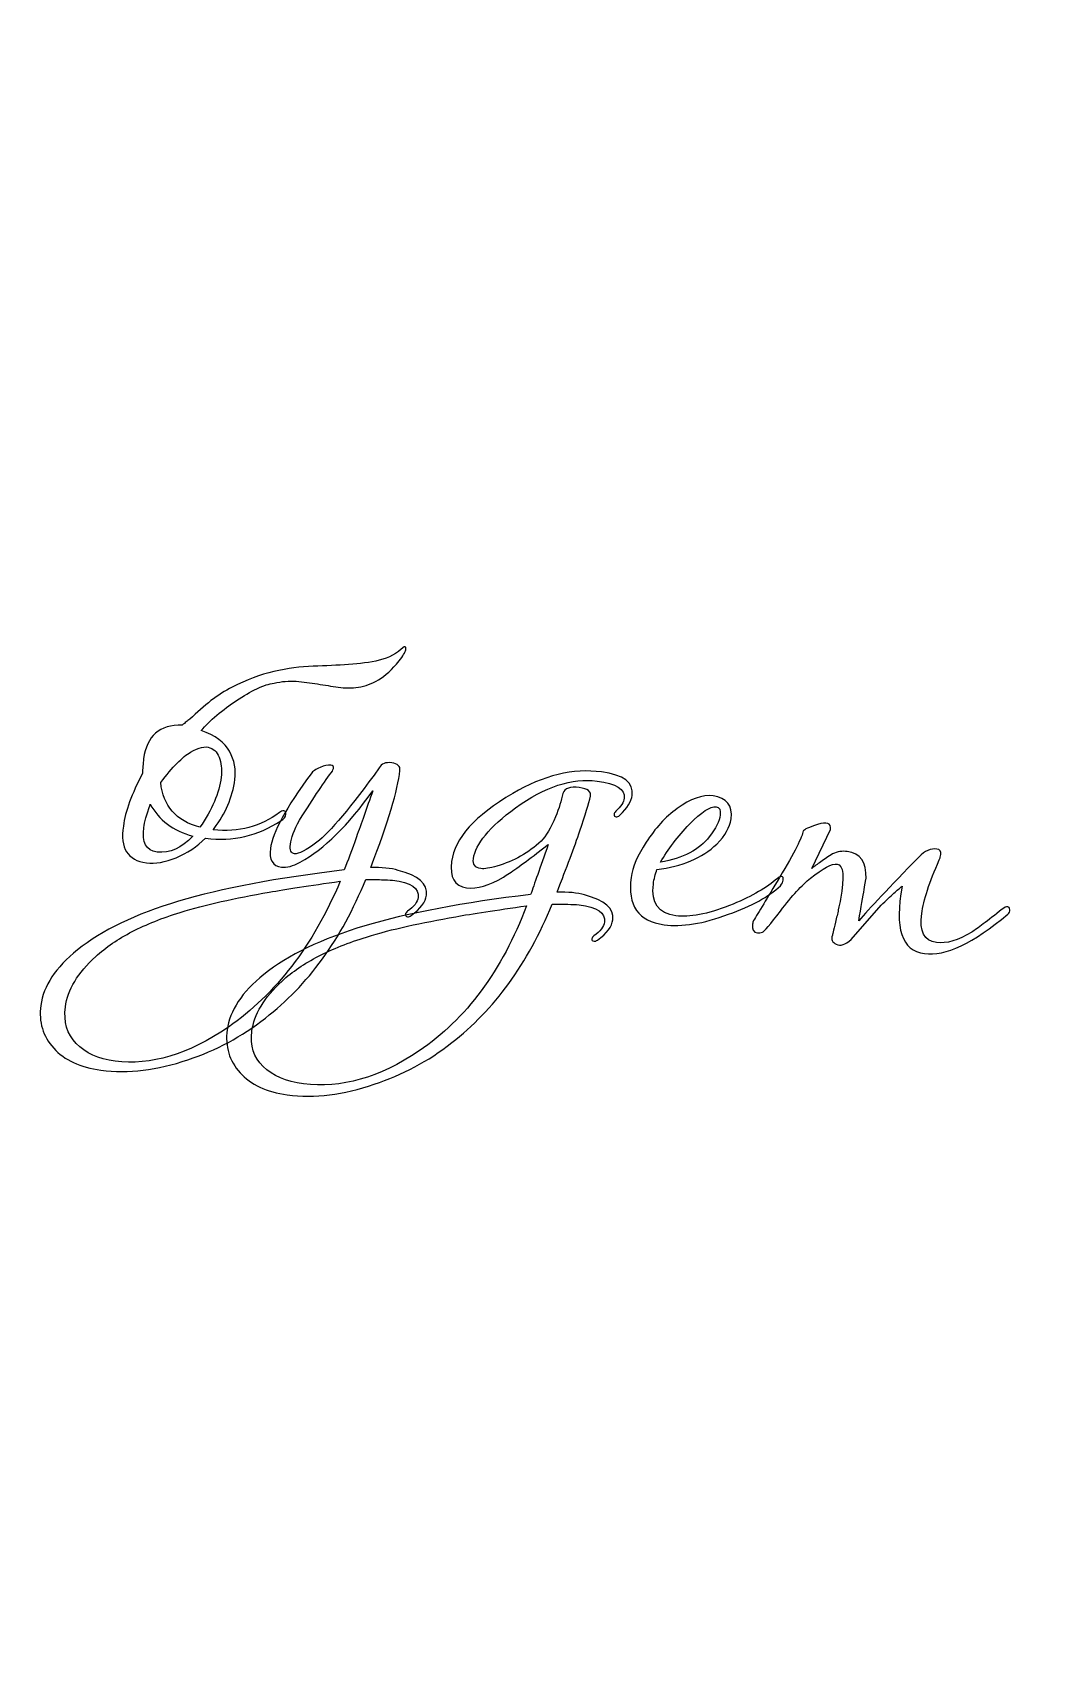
# Model space of a CAD drawing. Header units: centimetres. Extents: x -32 to 84, y -99 to 5.
# Drawn here: x 53.729 to 55.031, y -74.119 to -72.033 of the extents above; entities that cross this region are included whole.
import ezdxf

# ---------------------------------------------------------------- set-up
doc = ezdxf.new("R2010")
doc.units = ezdxf.units.CM
doc.header["$MEASUREMENT"] = 0
doc.layers.add('layer 1', color=7, linetype='Continuous')

msp = doc.modelspace()

# ---------------------------------------------------------------- linework, layer by layer
at = {"layer": 'layer 1', "color": 250, "lineweight": 18}
for points in [[(40.82434, -65.64449), (40.82434, -65.64449), (59.82434, -65.64449), (59.82434, -65.64449), (59.82434, -65.64449), (59.82434, -65.64449), (59.82434, -84.64449), (59.82434, -84.64449), (59.82434, -84.64449), (59.82434, -84.64449), (40.82434, -84.64449), (40.82434, -84.64449), (40.82434, -84.64449), (40.82434, -84.64449), (40.82434, -65.64449), (40.82434, -65.64449)], [(52.04395, -69.42876), (52.04395, -69.42876), (58.98395, -70.34332), (58.98395, -70.34332), (58.98395, -70.34332), (58.98395, -70.34332), (57.93874, -78.27475), (57.93874, -78.27475), (57.93874, -78.27475), (57.93874, -78.27475), (50.99874, -77.36019), (50.99874, -77.36019), (50.99874, -77.36019), (50.99874, -77.36019), (52.04395, -69.42876), (52.04395, -69.42876)], [(52.46893, -70.03084), (52.46893, -70.03084), (58.4175, -70.81475), (58.4175, -70.81475), (58.4175, -70.81475), (58.4175, -70.81475), (57.6336, -76.76332), (57.6336, -76.76332), (57.6336, -76.76332), (57.6336, -76.76332), (51.68503, -75.97941), (51.68503, -75.97941), (51.68503, -75.97941), (51.68503, -75.97941), (52.46893, -70.03084), (52.46893, -70.03084)]]:
    msp.add_open_spline(points, degree=3, knots=[0, 0, 0, 0, 0.2, 0.2, 0.2, 0.2, 0.4, 0.4, 0.4, 0.4, 0.6, 0.6, 0.6, 0.6, 1, 1, 1, 1], dxfattribs=at)
at = {"layer": 'layer 1', "color": 250}
for points, knots in [([(53.9454, -72.92784), (53.96331, -72.93416), (53.97539, -72.94306), (53.98163, -72.95451), (53.98163, -72.95451), (53.98787, -72.96597), (53.99015, -72.97808), (53.98847, -72.99084), (53.98847, -72.99084), (53.98548, -73.01351), (53.97661, -73.03434), (53.96185, -73.0533), (53.96185, -73.0533), (53.96185, -73.0533), (53.96051, -73.05529), (53.96051, -73.05529), (53.96051, -73.05529), (53.99361, -73.05857), (54.02198, -73.05113), (54.04565, -73.03298), (54.04565, -73.03298), (54.04765, -73.03144), (54.04954, -73.03079), (54.05131, -73.03102), (54.05131, -73.03102), (54.05344, -73.03131), (54.05434, -73.03268), (54.05401, -73.03517), (54.05401, -73.03517), (54.05354, -73.03871), (54.05137, -73.04149), (54.0475, -73.0435), (54.0475, -73.0435), (54.01824, -73.06307), (53.98607, -73.07055), (53.95099, -73.06593), (53.95099, -73.06593), (53.93984, -73.07672), (53.9272, -73.08507), (53.91309, -73.09095), (53.91309, -73.09095), (53.89897, -73.09684), (53.88624, -73.09904), (53.8749, -73.09754), (53.8749, -73.09754), (53.8508, -73.09437), (53.84098, -73.07865), (53.84543, -73.0504), (53.84543, -73.0504), (53.8479, -73.03162), (53.85609, -73.00909), (53.87002, -72.98279), (53.87002, -72.98279), (53.87003, -72.97992), (53.87016, -72.97687), (53.87041, -72.97366), (53.87041, -72.97366), (53.87065, -72.97044), (53.87098, -72.96724), (53.8714, -72.96405), (53.8714, -72.96405), (53.87528, -72.93464), (53.89178, -72.92023), (53.9209, -72.92082), (53.9209, -72.92082), (53.92291, -72.91928), (53.92462, -72.91789), (53.92605, -72.91664), (53.92605, -72.91664), (53.92747, -72.91538), (53.92897, -72.91432), (53.93053, -72.91344), (53.93053, -72.91344), (53.94878, -72.89529), (53.96699, -72.88156), (53.98517, -72.87224), (53.98517, -72.87224), (54.00334, -72.86292), (54.02117, -72.85625), (54.03863, -72.85224), (54.03863, -72.85224), (54.05611, -72.84824), (54.0729, -72.84595), (54.08902, -72.84537), (54.08902, -72.84537), (54.10515, -72.84479), (54.12029, -72.84408), (54.13446, -72.84325), (54.13446, -72.84325), (54.14863, -72.84241), (54.16177, -72.84054), (54.17387, -72.83762), (54.17387, -72.83762), (54.18597, -72.8347), (54.19655, -72.82898), (54.2056, -72.82044), (54.2056, -72.82044), (54.20783, -72.82001), (54.20854, -72.82137), (54.20777, -72.82451), (54.20777, -72.82451), (54.20699, -72.82765), (54.20422, -72.83233), (54.19944, -72.83856), (54.19944, -72.83856), (54.1904, -72.84962), (54.18159, -72.85766), (54.173, -72.86266), (54.173, -72.86266), (54.16441, -72.86765), (54.15579, -72.87084), (54.14714, -72.87222), (54.14714, -72.87222), (54.13848, -72.8736), (54.12983, -72.87363), (54.12117, -72.87232), (54.12117, -72.87232), (54.1125, -72.87099), (54.10368, -72.86956), (54.0947, -72.86802), (54.0947, -72.86802), (54.0857, -72.86647), (54.07656, -72.86536), (54.06728, -72.86467), (54.06728, -72.86467), (54.058, -72.86399), (54.04852, -72.86481), (54.03884, -72.86714), (54.03884, -72.86714), (54.03262, -72.86777), (54.02528, -72.87014), (54.01681, -72.87425), (54.01681, -72.87425), (54.00834, -72.87836), (53.99966, -72.88334), (53.99077, -72.8892), (53.99077, -72.8892), (53.98189, -72.89506), (53.9734, -72.90143), (53.96528, -72.90829), (53.96528, -72.90829), (53.95717, -72.91514), (53.95054, -72.92166), (53.9454, -72.92784)], [0, 0, 0, 0, 0.027027, 0.027027, 0.027027, 0.027027, 0.0540541, 0.0540541, 0.0540541, 0.0540541, 0.0810811, 0.0810811, 0.0810811, 0.0810811, 0.1081081, 0.1081081, 0.1081081, 0.1081081, 0.1351351, 0.1351351, 0.1351351, 0.1351351, 0.1621622, 0.1621622, 0.1621622, 0.1621622, 0.1891892, 0.1891892, 0.1891892, 0.1891892, 0.2162162, 0.2162162, 0.2162162, 0.2162162, 0.2432432, 0.2432432, 0.2432432, 0.2432432, 0.2702703, 0.2702703, 0.2702703, 0.2702703, 0.2972973, 0.2972973, 0.2972973, 0.2972973, 0.3243243, 0.3243243, 0.3243243, 0.3243243, 0.3513514, 0.3513514, 0.3513514, 0.3513514, 0.3783784, 0.3783784, 0.3783784, 0.3783784, 0.4054054, 0.4054054, 0.4054054, 0.4054054, 0.4324324, 0.4324324, 0.4324324, 0.4324324, 0.4594595, 0.4594595, 0.4594595, 0.4594595, 0.4864865, 0.4864865, 0.4864865, 0.4864865, 0.5135135, 0.5135135, 0.5135135, 0.5135135, 0.5405405, 0.5405405, 0.5405405, 0.5405405, 0.5675676, 0.5675676, 0.5675676, 0.5675676, 0.5945946, 0.5945946, 0.5945946, 0.5945946, 0.6216216, 0.6216216, 0.6216216, 0.6216216, 0.6486486, 0.6486486, 0.6486486, 0.6486486, 0.6756757, 0.6756757, 0.6756757, 0.6756757, 0.7027027, 0.7027027, 0.7027027, 0.7027027, 0.7297297, 0.7297297, 0.7297297, 0.7297297, 0.7567568, 0.7567568, 0.7567568, 0.7567568, 0.7837838, 0.7837838, 0.7837838, 0.7837838, 0.8108108, 0.8108108, 0.8108108, 0.8108108, 0.8378378, 0.8378378, 0.8378378, 0.8378378, 0.8648649, 0.8648649, 0.8648649, 0.8648649, 0.8918919, 0.8918919, 0.8918919, 0.8918919, 0.9189189, 0.9189189, 0.9189189, 0.9189189, 0.9459459, 0.9459459, 0.9459459, 0.9459459, 1, 1, 1, 1]), ([(53.94363, -73.05198), (53.95922, -73.02952), (53.96836, -73.00802), (53.97107, -72.98746), (53.97107, -72.98746), (53.97205, -72.98002), (53.97143, -72.97246), (53.96919, -72.96478), (53.96919, -72.96478), (53.96696, -72.95709), (53.96274, -72.95211), (53.95656, -72.94986), (53.95656, -72.94986), (53.95036, -72.9476), (53.9421, -72.94949), (53.93174, -72.95551), (53.93174, -72.95551), (53.92139, -72.96153), (53.9086, -72.97454), (53.89335, -72.99453), (53.89335, -72.99453), (53.89625, -73.02446), (53.91301, -73.04362), (53.94363, -73.05198)], [0, 0, 0, 0, 0.1428571, 0.1428571, 0.1428571, 0.1428571, 0.2857143, 0.2857143, 0.2857143, 0.2857143, 0.4285714, 0.4285714, 0.4285714, 0.4285714, 0.5714286, 0.5714286, 0.5714286, 0.5714286, 0.7142857, 0.7142857, 0.7142857, 0.7142857, 1, 1, 1, 1]), ([(54.17378, -72.97578), (54.17664, -72.97039), (54.18198, -72.9682), (54.18978, -72.96923), (54.18978, -72.96923), (54.19758, -72.97026), (54.2011, -72.97361), (54.20035, -72.97928), (54.20035, -72.97928), (54.19784, -73.00382), (54.18535, -73.04526), (54.16288, -73.10359), (54.16288, -73.10359), (54.17698, -73.10329), (54.18872, -73.10447), (54.19811, -73.10716), (54.19811, -73.10716), (54.22426, -73.11384), (54.23638, -73.12445), (54.23447, -73.13898), (54.23447, -73.13898), (54.2333, -73.14784), (54.22675, -73.15654), (54.21481, -73.16506), (54.21481, -73.16506), (54.2132, -73.16628), (54.2117, -73.1668), (54.21027, -73.16662), (54.21027, -73.16662), (54.20814, -73.16634), (54.20721, -73.16531), (54.20744, -73.16354), (54.20744, -73.16354), (54.20763, -73.16212), (54.20852, -73.1608), (54.21012, -73.15957), (54.21012, -73.15957), (54.21846, -73.15381), (54.22301, -73.14793), (54.2238, -73.1419), (54.2238, -73.1419), (54.22534, -73.13021), (54.21443, -73.12282), (54.19104, -73.11974), (54.19104, -73.11974), (54.1871, -73.11958), (54.18225, -73.11939), (54.17651, -73.11918), (54.17651, -73.11918), (54.17077, -73.11896), (54.1641, -73.11889), (54.15653, -73.11898), (54.15653, -73.11898), (54.12515, -73.1956), (54.0822, -73.25483), (54.02765, -73.29668), (54.02765, -73.29668), (53.99748, -73.32046), (53.96431, -73.33826), (53.92815, -73.35007), (53.92815, -73.35007), (53.88886, -73.36365), (53.85168, -73.36813), (53.81659, -73.3635), (53.81659, -73.3635), (53.79002, -73.36), (53.76981, -73.35057), (53.75597, -73.33524), (53.75597, -73.33524), (53.74212, -73.31989), (53.73661, -73.30159), (53.73941, -73.28032), (53.73941, -73.28032), (53.74268, -73.25551), (53.75842, -73.23181), (53.78663, -73.20922), (53.78663, -73.20922), (53.8177, -73.18411), (53.86091, -73.1633), (53.91627, -73.1468), (53.91627, -73.1468), (53.97162, -73.1303), (54.04251, -73.11693), (54.12894, -73.10669), (54.12894, -73.10669), (54.13332, -73.09536), (54.13851, -73.08127), (54.14452, -73.0644), (54.14452, -73.0644), (54.15053, -73.04753), (54.15756, -73.02772), (54.1656, -73.00498), (54.1656, -73.00498), (54.13414, -73.04951), (54.10308, -73.08003), (54.07241, -73.09654), (54.07241, -73.09654), (54.06307, -73.1018), (54.05503, -73.10398), (54.0483, -73.10309), (54.0483, -73.10309), (54.03696, -73.1016), (54.03224, -73.09359), (54.03416, -73.07906), (54.03416, -73.07906), (54.03682, -73.05885), (54.05419, -73.02689), (54.08628, -72.98317), (54.08628, -72.98317), (54.08846, -72.98022), (54.09233, -72.97758), (54.09787, -72.97524), (54.09787, -72.97524), (54.1034, -72.9729), (54.10795, -72.97197), (54.11149, -72.97244), (54.11149, -72.97244), (54.11432, -72.97281), (54.1156, -72.97406), (54.11532, -72.97618), (54.11532, -72.97618), (54.11527, -72.97654), (54.11475, -72.97774), (54.11376, -72.97977), (54.11376, -72.97977), (54.10898, -72.98599), (54.10311, -72.99431), (54.09614, -73.00475), (54.09614, -73.00475), (54.08918, -73.01519), (54.08092, -73.0279), (54.07138, -73.04286), (54.07138, -73.04286), (54.06469, -73.05532), (54.06081, -73.06562), (54.05973, -73.07378), (54.05973, -73.07378), (54.05875, -73.08121), (54.06056, -73.08524), (54.06517, -73.08585), (54.06517, -73.08585), (54.07049, -73.08655), (54.07997, -73.08167), (54.0936, -73.07121), (54.0936, -73.07121), (54.11085, -73.05798), (54.13757, -73.02617), (54.17378, -72.97578)], [0, 0, 0, 0, 0.0263158, 0.0263158, 0.0263158, 0.0263158, 0.0526316, 0.0526316, 0.0526316, 0.0526316, 0.0789474, 0.0789474, 0.0789474, 0.0789474, 0.1052632, 0.1052632, 0.1052632, 0.1052632, 0.1315789, 0.1315789, 0.1315789, 0.1315789, 0.1578947, 0.1578947, 0.1578947, 0.1578947, 0.1842105, 0.1842105, 0.1842105, 0.1842105, 0.2105263, 0.2105263, 0.2105263, 0.2105263, 0.2368421, 0.2368421, 0.2368421, 0.2368421, 0.2631579, 0.2631579, 0.2631579, 0.2631579, 0.2894737, 0.2894737, 0.2894737, 0.2894737, 0.3157895, 0.3157895, 0.3157895, 0.3157895, 0.3421053, 0.3421053, 0.3421053, 0.3421053, 0.3684211, 0.3684211, 0.3684211, 0.3684211, 0.3947368, 0.3947368, 0.3947368, 0.3947368, 0.4210526, 0.4210526, 0.4210526, 0.4210526, 0.4473684, 0.4473684, 0.4473684, 0.4473684, 0.4736842, 0.4736842, 0.4736842, 0.4736842, 0.5, 0.5, 0.5, 0.5, 0.5263158, 0.5263158, 0.5263158, 0.5263158, 0.5526316, 0.5526316, 0.5526316, 0.5526316, 0.5789474, 0.5789474, 0.5789474, 0.5789474, 0.6052632, 0.6052632, 0.6052632, 0.6052632, 0.6315789, 0.6315789, 0.6315789, 0.6315789, 0.6578947, 0.6578947, 0.6578947, 0.6578947, 0.6842105, 0.6842105, 0.6842105, 0.6842105, 0.7105263, 0.7105263, 0.7105263, 0.7105263, 0.7368421, 0.7368421, 0.7368421, 0.7368421, 0.7631579, 0.7631579, 0.7631579, 0.7631579, 0.7894737, 0.7894737, 0.7894737, 0.7894737, 0.8157895, 0.8157895, 0.8157895, 0.8157895, 0.8421053, 0.8421053, 0.8421053, 0.8421053, 0.8684211, 0.8684211, 0.8684211, 0.8684211, 0.8947368, 0.8947368, 0.8947368, 0.8947368, 0.9210526, 0.9210526, 0.9210526, 0.9210526, 0.9473684, 0.9473684, 0.9473684, 0.9473684, 1, 1, 1, 1]), ([(54.48267, -73.03649), (54.48067, -73.03804), (54.47913, -73.03873), (54.47807, -73.03859), (54.47807, -73.03859), (54.47595, -73.03831), (54.47502, -73.03711), (54.4753, -73.03499), (54.4753, -73.03499), (54.4754, -73.03428), (54.47609, -73.03311), (54.47739, -73.03147), (54.47739, -73.03147), (54.48395, -73.02548), (54.48757, -73.01984), (54.48827, -73.01452), (54.48827, -73.01452), (54.48977, -73.00318), (54.47811, -72.99587), (54.45331, -72.9926), (54.45331, -72.9926), (54.42142, -72.9884), (54.38655, -72.99985), (54.34873, -73.02696), (54.34873, -73.02696), (54.31519, -73.05174), (54.29718, -73.07352), (54.2947, -73.0923), (54.2947, -73.0923), (54.29372, -73.09974), (54.29694, -73.10395), (54.30439, -73.10493), (54.30439, -73.10493), (54.309, -73.10554), (54.31581, -73.10446), (54.32483, -73.10168), (54.32483, -73.10168), (54.34655, -73.09553), (54.36544, -73.08486), (54.3815, -73.06967), (54.3815, -73.06967), (54.38775, -73.06328), (54.39398, -73.05293), (54.40019, -73.0386), (54.40019, -73.0386), (54.40453, -73.02764), (54.40765, -73.0176), (54.40957, -73.00848), (54.40957, -73.00848), (54.41188, -73.00193), (54.41888, -72.99942), (54.43058, -73.00096), (54.43058, -73.00096), (54.44156, -73.00241), (54.4463, -73.0061), (54.4448, -73.01203), (54.4448, -73.01203), (54.44288, -73.02115), (54.4384, -73.03598), (54.43136, -73.0565), (54.43136, -73.0565), (54.42433, -73.07703), (54.41457, -73.10323), (54.40208, -73.13511), (54.40208, -73.13511), (54.41618, -73.13481), (54.42792, -73.13599), (54.4373, -73.13868), (54.4373, -73.13868), (54.46346, -73.14537), (54.47559, -73.15597), (54.47367, -73.1705), (54.47367, -73.1705), (54.47251, -73.17936), (54.46595, -73.18806), (54.45401, -73.19658), (54.45401, -73.19658), (54.4524, -73.1978), (54.45089, -73.19833), (54.44948, -73.19814), (54.44948, -73.19814), (54.44735, -73.19786), (54.4464, -73.19684), (54.44663, -73.19506), (54.44663, -73.19506), (54.44682, -73.19364), (54.44772, -73.19232), (54.44932, -73.19109), (54.44932, -73.19109), (54.45765, -73.18533), (54.46221, -73.17945), (54.46301, -73.17342), (54.46301, -73.17342), (54.46455, -73.16174), (54.45363, -73.15434), (54.43024, -73.15126), (54.43024, -73.15126), (54.42629, -73.1511), (54.42145, -73.15091), (54.41571, -73.1507), (54.41571, -73.1507), (54.40997, -73.15048), (54.40331, -73.15041), (54.39573, -73.1505), (54.39573, -73.1505), (54.36436, -73.22712), (54.3214, -73.28636), (54.26686, -73.3282), (54.26686, -73.3282), (54.23669, -73.35198), (54.20352, -73.36979), (54.16735, -73.3816), (54.16735, -73.3816), (54.12806, -73.39518), (54.09088, -73.39965), (54.0558, -73.39503), (54.0558, -73.39503), (54.02922, -73.39152), (54.00901, -73.38209), (53.99517, -73.36676), (53.99517, -73.36676), (53.98133, -73.35141), (53.97581, -73.33311), (53.97861, -73.31184), (53.97861, -73.31184), (53.98188, -73.28703), (53.99762, -73.26333), (54.02584, -73.24074), (54.02584, -73.24074), (54.0569, -73.21563), (54.10012, -73.19483), (54.15546, -73.17833), (54.15546, -73.17833), (54.21082, -73.16183), (54.28171, -73.14845), (54.36815, -73.13821), (54.36815, -73.13821), (54.37044, -73.13166), (54.37346, -73.12314), (54.37719, -73.11263), (54.37719, -73.11263), (54.38092, -73.10213), (54.38541, -73.08929), (54.39065, -73.07412), (54.39065, -73.07412), (54.39065, -73.07412), (54.37622, -73.0852), (54.37622, -73.0852), (54.37622, -73.0852), (54.36618, -73.09289), (54.3576, -73.09923), (54.35045, -73.10425), (54.35045, -73.10425), (54.3433, -73.10925), (54.33757, -73.11309), (54.33325, -73.11577), (54.33325, -73.11577), (54.31486, -73.12668), (54.29911, -73.13127), (54.286, -73.12955), (54.286, -73.12955), (54.27041, -73.12749), (54.26397, -73.1162), (54.26668, -73.09564), (54.26668, -73.09564), (54.2706, -73.06587), (54.29677, -73.03687), (54.3452, -73.00864), (54.3452, -73.00864), (54.38469, -72.98537), (54.42267, -72.97613), (54.45917, -72.98094), (54.45917, -72.98094), (54.48752, -72.98467), (54.50062, -72.9947), (54.49847, -73.01099), (54.49847, -73.01099), (54.49744, -73.0188), (54.49218, -73.02729), (54.48267, -73.03649)], [0, 0, 0, 0, 0.0217391, 0.0217391, 0.0217391, 0.0217391, 0.0434783, 0.0434783, 0.0434783, 0.0434783, 0.0652174, 0.0652174, 0.0652174, 0.0652174, 0.0869565, 0.0869565, 0.0869565, 0.0869565, 0.1086957, 0.1086957, 0.1086957, 0.1086957, 0.1304348, 0.1304348, 0.1304348, 0.1304348, 0.1521739, 0.1521739, 0.1521739, 0.1521739, 0.173913, 0.173913, 0.173913, 0.173913, 0.1956522, 0.1956522, 0.1956522, 0.1956522, 0.2173913, 0.2173913, 0.2173913, 0.2173913, 0.2391304, 0.2391304, 0.2391304, 0.2391304, 0.2608696, 0.2608696, 0.2608696, 0.2608696, 0.2826087, 0.2826087, 0.2826087, 0.2826087, 0.3043478, 0.3043478, 0.3043478, 0.3043478, 0.326087, 0.326087, 0.326087, 0.326087, 0.3478261, 0.3478261, 0.3478261, 0.3478261, 0.3695652, 0.3695652, 0.3695652, 0.3695652, 0.3913043, 0.3913043, 0.3913043, 0.3913043, 0.4130435, 0.4130435, 0.4130435, 0.4130435, 0.4347826, 0.4347826, 0.4347826, 0.4347826, 0.4565217, 0.4565217, 0.4565217, 0.4565217, 0.4782609, 0.4782609, 0.4782609, 0.4782609, 0.5, 0.5, 0.5, 0.5, 0.5217391, 0.5217391, 0.5217391, 0.5217391, 0.5434783, 0.5434783, 0.5434783, 0.5434783, 0.5652174, 0.5652174, 0.5652174, 0.5652174, 0.5869565, 0.5869565, 0.5869565, 0.5869565, 0.6086957, 0.6086957, 0.6086957, 0.6086957, 0.6304348, 0.6304348, 0.6304348, 0.6304348, 0.6521739, 0.6521739, 0.6521739, 0.6521739, 0.673913, 0.673913, 0.673913, 0.673913, 0.6956522, 0.6956522, 0.6956522, 0.6956522, 0.7173913, 0.7173913, 0.7173913, 0.7173913, 0.7391304, 0.7391304, 0.7391304, 0.7391304, 0.7608696, 0.7608696, 0.7608696, 0.7608696, 0.7826087, 0.7826087, 0.7826087, 0.7826087, 0.8043478, 0.8043478, 0.8043478, 0.8043478, 0.826087, 0.826087, 0.826087, 0.826087, 0.8478261, 0.8478261, 0.8478261, 0.8478261, 0.8695652, 0.8695652, 0.8695652, 0.8695652, 0.8913043, 0.8913043, 0.8913043, 0.8913043, 0.9130435, 0.9130435, 0.9130435, 0.9130435, 0.9347826, 0.9347826, 0.9347826, 0.9347826, 0.9565217, 0.9565217, 0.9565217, 0.9565217, 1, 1, 1, 1]), ([(54.68869, -73.12691), (54.67388, -73.14083), (54.65172, -73.15305), (54.62221, -73.16358), (54.62221, -73.16358), (54.58964, -73.17552), (54.562, -73.17998), (54.53933, -73.17699), (54.53933, -73.17699), (54.50637, -73.17265), (54.49227, -73.1524), (54.49704, -73.11626), (54.49704, -73.11626), (54.49876, -73.10315), (54.50524, -73.08814), (54.51649, -73.07124), (54.51649, -73.07124), (54.52787, -73.05327), (54.54114, -73.03879), (54.55628, -73.02781), (54.55628, -73.02781), (54.57344, -73.01529), (54.58874, -73.00991), (54.6022, -73.01169), (54.6022, -73.01169), (54.61993, -73.01402), (54.62764, -73.02388), (54.62536, -73.04124), (54.62536, -73.04124), (54.62395, -73.05187), (54.61785, -73.0626), (54.60705, -73.07344), (54.60705, -73.07344), (54.58809, -73.09148), (54.5625, -73.10235), (54.53029, -73.10604), (54.53029, -73.10604), (54.52808, -73.11188), (54.52653, -73.11817), (54.52564, -73.12489), (54.52564, -73.12489), (54.52246, -73.14899), (54.53204, -73.16252), (54.55437, -73.16546), (54.55437, -73.16546), (54.57208, -73.16779), (54.59501, -73.16342), (54.62315, -73.15235), (54.62315, -73.15235), (54.63608, -73.1472), (54.64742, -73.14194), (54.65714, -73.13655), (54.65714, -73.13655), (54.66686, -73.13116), (54.67518, -73.12549), (54.68209, -73.11956), (54.68209, -73.11956), (54.68976, -73.11335), (54.69317, -73.11344), (54.69233, -73.11982), (54.69233, -73.11982), (54.69205, -73.12194), (54.69084, -73.12431), (54.68869, -73.12691)], [0, 0, 0, 0, 0.0588235, 0.0588235, 0.0588235, 0.0588235, 0.1176471, 0.1176471, 0.1176471, 0.1176471, 0.1764706, 0.1764706, 0.1764706, 0.1764706, 0.2352941, 0.2352941, 0.2352941, 0.2352941, 0.2941176, 0.2941176, 0.2941176, 0.2941176, 0.3529412, 0.3529412, 0.3529412, 0.3529412, 0.4117647, 0.4117647, 0.4117647, 0.4117647, 0.4705882, 0.4705882, 0.4705882, 0.4705882, 0.5294118, 0.5294118, 0.5294118, 0.5294118, 0.5882353, 0.5882353, 0.5882353, 0.5882353, 0.6470588, 0.6470588, 0.6470588, 0.6470588, 0.7058824, 0.7058824, 0.7058824, 0.7058824, 0.7647059, 0.7647059, 0.7647059, 0.7647059, 0.8235294, 0.8235294, 0.8235294, 0.8235294, 0.8823529, 0.8823529, 0.8823529, 0.8823529, 1, 1, 1, 1]), ([(53.87993, -73.0225), (53.87993, -73.0225), (53.87986, -73.02303), (53.87986, -73.02303), (53.87986, -73.02303), (53.87529, -73.03577), (53.87257, -73.0455), (53.87168, -73.05224), (53.87168, -73.05224), (53.86916, -73.07137), (53.87481, -73.08185), (53.88863, -73.08367), (53.88863, -73.08367), (53.90492, -73.08582), (53.92024, -73.079), (53.93459, -73.06323), (53.93459, -73.06323), (53.90918, -73.05628), (53.89096, -73.0427), (53.87993, -73.0225)], [0, 0, 0, 0, 0.1666667, 0.1666667, 0.1666667, 0.1666667, 0.3333333, 0.3333333, 0.3333333, 0.3333333, 0.5, 0.5, 0.5, 0.5, 0.6666667, 0.6666667, 0.6666667, 0.6666667, 1, 1, 1, 1]), ([(54.59747, -73.06406), (54.6057, -73.05361), (54.61034, -73.04431), (54.61142, -73.03616), (54.61142, -73.03616), (54.61226, -73.02978), (54.61056, -73.02631), (54.60631, -73.02575), (54.60631, -73.02575), (54.59886, -73.02477), (54.58744, -73.03209), (54.57204, -73.04773), (54.57204, -73.04773), (54.55695, -73.06377), (54.54452, -73.08015), (54.53474, -73.09689), (54.53474, -73.09689), (54.5639, -73.09172), (54.58481, -73.08078), (54.59747, -73.06406)], [0, 0, 0, 0, 0.1666667, 0.1666667, 0.1666667, 0.1666667, 0.3333333, 0.3333333, 0.3333333, 0.3333333, 0.5, 0.5, 0.5, 0.5, 0.6666667, 0.6666667, 0.6666667, 0.6666667, 1, 1, 1, 1]), ([(54.98079, -73.16325), (54.9362, -73.20063), (54.90045, -73.21755), (54.87352, -73.214), (54.87352, -73.214), (54.84446, -73.21017), (54.83492, -73.18134), (54.8449, -73.12749), (54.8449, -73.12749), (54.84209, -73.12965), (54.83854, -73.1327), (54.83423, -73.13663), (54.83423, -73.13663), (54.82992, -73.14057), (54.82447, -73.14571), (54.81787, -73.15205), (54.81787, -73.15205), (54.81787, -73.15205), (54.77967, -73.19569), (54.77967, -73.19569), (54.77967, -73.19569), (54.77191, -73.20259), (54.76552, -73.20464), (54.76048, -73.20181), (54.76048, -73.20181), (54.75499, -73.19965), (54.75333, -73.19582), (54.7555, -73.19034), (54.7555, -73.19034), (54.7555, -73.19034), (54.75678, -73.18474), (54.75933, -73.17354), (54.75933, -73.17354), (54.76079, -73.16796), (54.76203, -73.16271), (54.76304, -73.15781), (54.76304, -73.15781), (54.76404, -73.15289), (54.765, -73.14833), (54.76592, -73.14412), (54.76592, -73.14412), (54.77116, -73.11526), (54.76971, -73.10028), (54.76156, -73.09921), (54.76156, -73.09921), (54.75483, -73.09832), (54.74339, -73.10438), (54.72726, -73.1174), (54.72726, -73.1174), (54.71643, -73.1257), (54.70359, -73.13969), (54.68874, -73.15937), (54.68874, -73.15937), (54.67564, -73.17675), (54.66795, -73.18584), (54.66568, -73.18661), (54.66568, -73.18661), (54.66342, -73.1874), (54.66121, -73.18765), (54.65909, -73.18737), (54.65909, -73.18737), (54.65413, -73.18672), (54.65209, -73.18302), (54.65298, -73.17629), (54.65298, -73.17629), (54.65326, -73.17417), (54.65365, -73.17259), (54.65415, -73.17158), (54.65415, -73.17158), (54.65732, -73.16659), (54.66168, -73.1595), (54.66722, -73.15032), (54.66722, -73.15032), (54.67276, -73.14113), (54.67948, -73.12985), (54.68736, -73.11646), (54.68736, -73.11646), (54.70678, -73.08405), (54.71698, -73.06413), (54.71796, -73.05668), (54.71796, -73.05668), (54.71929, -73.0547), (54.72543, -73.0519), (54.73637, -73.04829), (54.73637, -73.04829), (54.74841, -73.04448), (54.75388, -73.04663), (54.75281, -73.05479), (54.75281, -73.05479), (54.75281, -73.05479), (54.72894, -73.10464), (54.72894, -73.10464), (54.72894, -73.10464), (54.73214, -73.10218), (54.73603, -73.09936), (54.7406, -73.09617), (54.7406, -73.09617), (54.74517, -73.09299), (54.75021, -73.0896), (54.75573, -73.086), (54.75573, -73.086), (54.76187, -73.0832), (54.76813, -73.08223), (54.77451, -73.08307), (54.77451, -73.08307), (54.79116, -73.08526), (54.7992, -73.09678), (54.79861, -73.1176), (54.79861, -73.1176), (54.79857, -73.11796), (54.79777, -73.12263), (54.79623, -73.13162), (54.79623, -73.13162), (54.79468, -73.14062), (54.79237, -73.1541), (54.78928, -73.17207), (54.78928, -73.17207), (54.8025, -73.15652), (54.82828, -73.12909), (54.86663, -73.0898), (54.86663, -73.0898), (54.87413, -73.08214), (54.88178, -73.07882), (54.88958, -73.07985), (54.88958, -73.07985), (54.89347, -73.08036), (54.89514, -73.08274), (54.89458, -73.08699), (54.89458, -73.08699), (54.89444, -73.08805), (54.89421, -73.08911), (54.8939, -73.09015), (54.8939, -73.09015), (54.89358, -73.09118), (54.89315, -73.09239), (54.8926, -73.09376), (54.8926, -73.09376), (54.87982, -73.12236), (54.87229, -73.14535), (54.87001, -73.16271), (54.87001, -73.16271), (54.86702, -73.18538), (54.87332, -73.19776), (54.88891, -73.19981), (54.88891, -73.19981), (54.90166, -73.20149), (54.91686, -73.197), (54.93448, -73.18635), (54.93448, -73.18635), (54.93765, -73.18424), (54.94253, -73.18074), (54.94912, -73.17584), (54.94912, -73.17584), (54.95571, -73.17094), (54.96385, -73.16462), (54.97352, -73.15688), (54.97352, -73.15688), (54.97633, -73.15472), (54.97861, -73.15376), (54.98039, -73.154), (54.98039, -73.154), (54.98181, -73.15418), (54.98273, -73.15539), (54.98315, -73.15761), (54.98315, -73.15761), (54.98358, -73.15983), (54.9828, -73.16171), (54.98079, -73.16325)], [0, 0, 0, 0, 0.0232558, 0.0232558, 0.0232558, 0.0232558, 0.0465116, 0.0465116, 0.0465116, 0.0465116, 0.0697674, 0.0697674, 0.0697674, 0.0697674, 0.0930233, 0.0930233, 0.0930233, 0.0930233, 0.1162791, 0.1162791, 0.1162791, 0.1162791, 0.1395349, 0.1395349, 0.1395349, 0.1395349, 0.1627907, 0.1627907, 0.1627907, 0.1627907, 0.1860465, 0.1860465, 0.1860465, 0.1860465, 0.2093023, 0.2093023, 0.2093023, 0.2093023, 0.2325581, 0.2325581, 0.2325581, 0.2325581, 0.255814, 0.255814, 0.255814, 0.255814, 0.2790698, 0.2790698, 0.2790698, 0.2790698, 0.3023256, 0.3023256, 0.3023256, 0.3023256, 0.3255814, 0.3255814, 0.3255814, 0.3255814, 0.3488372, 0.3488372, 0.3488372, 0.3488372, 0.372093, 0.372093, 0.372093, 0.372093, 0.3953488, 0.3953488, 0.3953488, 0.3953488, 0.4186047, 0.4186047, 0.4186047, 0.4186047, 0.4418605, 0.4418605, 0.4418605, 0.4418605, 0.4651163, 0.4651163, 0.4651163, 0.4651163, 0.4883721, 0.4883721, 0.4883721, 0.4883721, 0.5116279, 0.5116279, 0.5116279, 0.5116279, 0.5348837, 0.5348837, 0.5348837, 0.5348837, 0.5581395, 0.5581395, 0.5581395, 0.5581395, 0.5813953, 0.5813953, 0.5813953, 0.5813953, 0.6046512, 0.6046512, 0.6046512, 0.6046512, 0.627907, 0.627907, 0.627907, 0.627907, 0.6511628, 0.6511628, 0.6511628, 0.6511628, 0.6744186, 0.6744186, 0.6744186, 0.6744186, 0.6976744, 0.6976744, 0.6976744, 0.6976744, 0.7209302, 0.7209302, 0.7209302, 0.7209302, 0.744186, 0.744186, 0.744186, 0.744186, 0.7674419, 0.7674419, 0.7674419, 0.7674419, 0.7906977, 0.7906977, 0.7906977, 0.7906977, 0.8139535, 0.8139535, 0.8139535, 0.8139535, 0.8372093, 0.8372093, 0.8372093, 0.8372093, 0.8604651, 0.8604651, 0.8604651, 0.8604651, 0.8837209, 0.8837209, 0.8837209, 0.8837209, 0.9069767, 0.9069767, 0.9069767, 0.9069767, 0.9302326, 0.9302326, 0.9302326, 0.9302326, 0.9534884, 0.9534884, 0.9534884, 0.9534884, 1, 1, 1, 1]), ([(54.1238, -73.12116), (54.08412, -73.12674), (54.05376, -73.1314), (54.03273, -73.13511), (54.03273, -73.13511), (54.01057, -73.13904), (53.99003, -73.14309), (53.9711, -73.14726), (53.9711, -73.14726), (53.95215, -73.15144), (53.9346, -73.15606), (53.91843, -73.16115), (53.91843, -73.16115), (53.89551, -73.16822), (53.87496, -73.17642), (53.85678, -73.18574), (53.85678, -73.18574), (53.83862, -73.19506), (53.82297, -73.2057), (53.80986, -73.21769), (53.80986, -73.21769), (53.78688, -73.23881), (53.77395, -73.26036), (53.77105, -73.28233), (53.77105, -73.28233), (53.76853, -73.30147), (53.77314, -73.31712), (53.78487, -73.32931), (53.78487, -73.32931), (53.7966, -73.34149), (53.81328, -73.349), (53.83489, -73.35185), (53.83489, -73.35185), (53.88026, -73.35782), (53.92868, -73.3433), (53.98016, -73.30826), (53.98016, -73.30826), (54.04087, -73.26615), (54.08875, -73.20379), (54.1238, -73.12116)], [0, 0, 0, 0, 0.0909091, 0.0909091, 0.0909091, 0.0909091, 0.1818182, 0.1818182, 0.1818182, 0.1818182, 0.2727273, 0.2727273, 0.2727273, 0.2727273, 0.3636364, 0.3636364, 0.3636364, 0.3636364, 0.4545455, 0.4545455, 0.4545455, 0.4545455, 0.5454545, 0.5454545, 0.5454545, 0.5454545, 0.6363636, 0.6363636, 0.6363636, 0.6363636, 0.7272727, 0.7272727, 0.7272727, 0.7272727, 0.8181818, 0.8181818, 0.8181818, 0.8181818, 1, 1, 1, 1]), ([(54.36299, -73.15268), (54.32333, -73.15826), (54.29296, -73.16292), (54.27192, -73.16663), (54.27192, -73.16663), (54.24978, -73.17056), (54.22924, -73.17461), (54.21029, -73.17878), (54.21029, -73.17878), (54.19136, -73.18296), (54.17381, -73.18759), (54.15763, -73.19267), (54.15763, -73.19267), (54.1347, -73.19975), (54.11415, -73.20794), (54.09599, -73.21727), (54.09599, -73.21727), (54.07781, -73.22659), (54.06217, -73.23723), (54.04905, -73.24921), (54.04905, -73.24921), (54.02609, -73.27034), (54.01315, -73.29188), (54.01026, -73.31386), (54.01026, -73.31386), (54.00787, -73.33193), (54.01274, -73.3469), (54.02488, -73.35877), (54.02488, -73.35877), (54.03701, -73.37064), (54.05424, -73.37806), (54.07658, -73.381), (54.07658, -73.381), (54.12441, -73.3873), (54.17386, -73.37327), (54.22489, -73.33889), (54.22489, -73.33889), (54.28546, -73.29784), (54.3315, -73.23577), (54.36299, -73.15268)], [0, 0, 0, 0, 0.0909091, 0.0909091, 0.0909091, 0.0909091, 0.1818182, 0.1818182, 0.1818182, 0.1818182, 0.2727273, 0.2727273, 0.2727273, 0.2727273, 0.3636364, 0.3636364, 0.3636364, 0.3636364, 0.4545455, 0.4545455, 0.4545455, 0.4545455, 0.5454545, 0.5454545, 0.5454545, 0.5454545, 0.6363636, 0.6363636, 0.6363636, 0.6363636, 0.7272727, 0.7272727, 0.7272727, 0.7272727, 0.8181818, 0.8181818, 0.8181818, 0.8181818, 1, 1, 1, 1])]:
    msp.add_open_spline(points, degree=3, knots=knots, dxfattribs=at)

doc.saveas('drawing.dxf')
